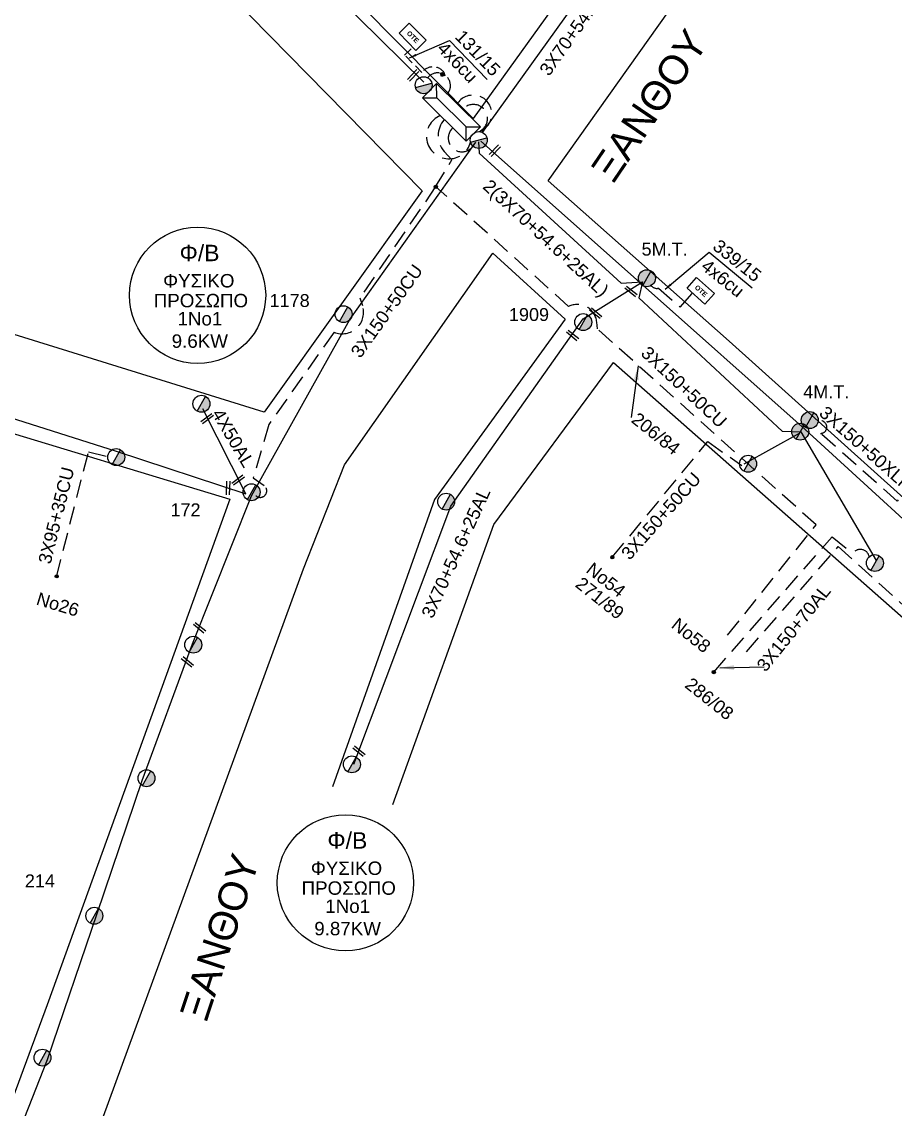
# Model space of a CAD drawing. Header units: millimetres. Extents: x 839 to 3144, y 747 to 1790.
# Drawn here: x 1914.9 to 2036.7, y 1282.5 to 1434 of the extents above; entities that cross this region are included whole.
import ezdxf
from ezdxf.enums import TextEntityAlignment as Align

# ---------------------------------------------------------------- set-up
doc = ezdxf.new("R2010")
doc.units = ezdxf.units.MM
doc.linetypes.add('DASHED', pattern=[19.05, 12.7, -6.35])
for name, color, linetype in [('Pillar OTE', 7, 'Continuous'), ('Γέφυρες Εναερίου Δικτύου', 7, 'DASHED'), ('Γυμνά εναέρια ΧΤ (3Φ)   4x50AL', 7, 'Continuous'), ('Γυμνά εναέρια ΧΤ και ΦΟΠ (3Φ)   4x50+16AL', 7, 'Continuous'), ('Επιγραφές - Σχήματα', 7, 'Continuous'), ('Καλώδια ΧΤ   3x150+50AL', 7, 'DASHED'), ('Καλώδια ΧΤ   3x150+50ALXLPE', 7, 'DASHED'), ('Καλώδια ΧΤ   3x150+50CU', 7, 'DASHED'), ('Καλώδια ΧΤ   3x150+70AL', 7, 'DASHED'), ('Καλώδια ΧΤ   3x95+35CU', 7, 'DASHED'), ('Μηχανική τομή', 7, 'Continuous'), ('Στύλος Ξύλινος', 7, 'Continuous'), ('Στύλος Ξύλινος @ 1', 7, 'Continuous'), ('Στύλος ΦΜ', 7, 'Continuous'), ('Στύλος ΦΜ @ 1', 7, 'Continuous'), ('Συνδέσεις', 7, 'Continuous'), ('Συνεστραμμένα ΧΤ   3x70+54.6+25AL', 7, 'SYN_LINE'), ('Υποσταθμός εναέριος 2 στύλων', 7, 'Continuous'), ('Υποσταθμός πόλεως', 7, 'Continuous'), ('Υπόβαθρο ΔΕΗ', 7, 'Continuous'), ('Υπόγεια καλώδια Παροχών ΧΤ   4x50AL', 7, 'DASHED'), ('Υπόγεια καλώδια Παροχών ΧΤ   4x6', 7, 'DASHED')]:
    doc.layers.add(name, color=color, linetype=linetype)
doc.styles.add('ar', font='ARIAL.TTF')
doc.styles.get("Standard").update_dxf_attribs({"font": 'ARIAL.TTF'})
doc.linetypes.add('SYN_LINE', pattern='A,0.5,-0.0001,["/\\/\\/\\/",Standard,S=0.1,R=0,X=0,Y=-0.05],-0.25', length=0.7501)
doc.dimstyles.new('ISO-25', dxfattribs={"dimtxt": 2.5, "dimasz": 2.5, "dimexe": 1.25, "dimexo": 0.625, "dimtad": 1, "dimtxsty": 'Standard', "dimcen": 2.5, "dimadec": 0, "dimazin": 0, "dimtfac": 1, "dimtmove": 0, "dimatfit": 3, "dimfxl": 1, "dimarcsym": 0})

# ---------------------------------------------------------------- blocks, each defined once
blk = doc.blocks.new('ΥΠΑΡΧΩΝ ΤΣΙΜΕΝΤΕΝΙΟΣ ΣΤΥΛΟΣ')
at = {"layer": 'Στύλος ΦΜ'}
blk.add_hatch(color=7, dxfattribs=at).paths.add_polyline_path([(-1.29, -2.28, 0.574793), (2.62, 0, 0.268822), (1.3, 2.27)])
at = {"layer": 'Στύλος ΦΜ', "color": 7}
blk.add_line((-1.29, -2.28), (1.3, 2.27), dxfattribs=at)
blk.add_circle((0, 0), 2.62, dxfattribs=at)
at = {"layer": 'Στύλος ΦΜ', "flags": 4}
for tag, p in [('ΑΡΙΘΜΟΣ', (-4.68, 8.05)), ('ΤΥΠΟΣ', (-4.91, 3.03))]:
    blk.add_attdef(tag, p, '', height=4, dxfattribs=at)
blk = doc.blocks.new('ΥΠΟΣΤΑΘΜΟΣ ΕΝΑΕΡΙΟΣ ΕΠΙ 2 ΣΤΥΛΩΝ')
at = {"layer": 'Υποσταθμός εναέριος 2 στύλων', "linetype": 'Continuous'}
for points in [[(-11.97, -2.11, 0.574793), (-8.45, -0.07, 0.268822), (-9.64, 1.98)], [(9.68, -2.15, 0.574793), (13.19, -0.1, 0.268822), (12.01, 1.95)]]:
    blk.add_hatch(color=256, dxfattribs=at).paths.add_polyline_path(points)
for p, q in [((-11.97, -2.11), (-9.64, 1.98)), ((9.68, -2.15), (12.01, 1.95))]:
    blk.add_line(p, q, dxfattribs=at)
for centre in [(-10.81, -0.07), (10.84, -0.1)]:
    blk.add_circle(centre, 2.36, dxfattribs=at)
at = {"layer": 'Υποσταθμός πόλεως', "linetype": 'Continuous', "ltscale": 40}
blk.add_lwpolyline([(-8.57, 2.82), (8.57, 2.82), (8.57, -2.82), (-8.57, -2.82)], close=True, dxfattribs=at)
for points in [[(-5.75, 0), (-8.57, 2.82)], [(-8.57, -2.82), (-5.75, 0)], [(-5.75, 0), (5.75, 0)], [(5.75, 0), (8.57, 2.82)], [(8.57, -2.82), (5.75, 0)]]:
    blk.add_lwpolyline(points, dxfattribs=at)
at = {"layer": 'Υποσταθμός εναέριος 2 στύλων', "ltscale": 40, "flags": 1}
for tag, p in [('ΜΕΤΑΣΧΗΜΑΤΙΣΜΟΣ', (14.09, 2.51)), ('ΙΣΧΥΣ', (14.07, -0.28)), ('ΑΡΙΘΜΟΣ', (14.19, -3))]:
    blk.add_attdef(tag, p, '', height=1.8, dxfattribs=at)
blk = doc.blocks.new('ΜΗΧΑΝΙΚΗ ΤΟΜΗ')
at = {"layer": 'Μηχανική τομή', "ltscale": 40}
for p, q in [((-1.89, 0.78), (1.89, 0.78)), ((1.89, 0), (-1.89, 0))]:
    blk.add_line(p, q, dxfattribs=at)
blk = doc.blocks.new('A$C3F94617C')
at = {"layer": 'Μηχανική τομή', "xscale": 0.5, "yscale": 0.5, "zscale": 0.5}
blk.add_blockref('ΜΗΧΑΝΙΚΗ ΤΟΜΗ', (0.95, 0), dxfattribs=at)
blk = doc.blocks.new('ΥΠΑΡΧΩΝ ΞΥΛΙΝΟΣ ΣΤΥΛΟΣ')
at = {"layer": 'Στύλος Ξύλινος'}
h = blk.add_hatch(color=7, dxfattribs=at)
h.paths.add_polyline_path([(-2.62, 0, 0.270008), (-1.29, -2.28), (1.3, 2.27, 0.576266)])
h.paths.add_polyline_path([(-1.29, -2.28, 0.574793), (2.62, 0, 0.268822), (1.3, 2.27)])
at = {"layer": 'Στύλος Ξύλινος', "color": 7}
blk.add_line((-1.29, -2.28), (1.3, 2.27), dxfattribs=at)
blk.add_circle((0, 0), 2.62, dxfattribs=at)
at = {"layer": 'Στύλος Ξύλινος', "flags": 4}
for tag, p in [('ΑΡΙΘΜΟΣ', (-4.91, 8.6)), ('ΤΥΠΟΣ', (-4.85, 3.39))]:
    blk.add_attdef(tag, p, '', height=4, dxfattribs=at)
blk = doc.blocks.new('_ΣΥΝΔΕΣΗ')
at = {"layer": 'Συνδέσεις', "linetype": 'SYN_LINE', "ltscale": 40}
blk.add_hatch(color=256, dxfattribs=at).paths.add_polyline_path([(0.5, -0.01, 1), (-0.5, -0.01, 1)])
at = {"layer": 'Συνδέσεις'}
blk.add_circle((0, -0.01), 0.5, dxfattribs=at)
blk = doc.blocks.new('PILLAR ΟΤΕ')
at = {"layer": 'Pillar OTE', "ltscale": 40}
blk.add_lwpolyline([(-3.31, 2.02), (3.39, 2.02), (3.39, -1.99), (-3.31, -1.99)], close=True, dxfattribs=at)
at = {"layer": 'Pillar OTE', "insert": (-1.81, 0.71), "char_height": 1.3575, "width": 109.961, "attachment_point": 1}
blk.add_mtext('{\\fArial|b1|i0|c161|p34;OTE}', dxfattribs=at)
blk = doc.blocks.new('TSONTA XT1')
at = {"ltscale": 40}
h = blk.add_hatch(color=256, dxfattribs=at)
h.dxf.hatch_style = 1
h.paths.add_polyline_path([(595.96, 2487.66), (597.07, 2488.77), (595.96, 2489.87), (594.85, 2488.77)])
blk.add_lwpolyline([(594.85, 2488.77), (595.96, 2489.87), (597.07, 2488.77), (595.96, 2487.66)], close=True, dxfattribs=at)

msp = doc.modelspace()

# ---------------------------------------------------------------- linework, layer by layer
at = {"layer": 'Γέφυρες Εναερίου Δικτύου', "color": 2, "ltscale": 0.2}
msp.add_lwpolyline([(1978.66, 1418.7, 1.371228), (1975.71, 1422.7)], format="xyb", dxfattribs=at)
at = {"layer": 'Γέφυρες Εναερίου Δικτύου', "color": 6, "ltscale": 0.2}
msp.add_lwpolyline([(1976.38, 1421.79, -1.251897), (1978.66, 1418.7)], format="xyb", dxfattribs=at)
at = {"layer": 'Γέφυρες Εναερίου Δικτύου', "color": 151, "ltscale": 0.2}
msp.add_lwpolyline([(1972.51, 1410.88), (1974.88, 1414.75), (1973.81, 1415.93, -0.383145), (1973.81, 1420.37, -0.383145)], format="xyb", dxfattribs=at)
at = {"layer": 'Γέφυρες Εναερίου Δικτύου', "color": 2, "linetype": 'Continuous', "ltscale": 0.2}
msp.add_lwpolyline([(2015.63, 1372.43), (2023.31, 1376.7)], dxfattribs=at)
at = {"layer": 'Γυμνά εναέρια ΧΤ (3Φ)   4x50AL', "color": 151, "ltscale": 0.2}
msp.add_lwpolyline([(1946.16, 1368.25), (1940.16, 1380.05)], dxfattribs=at)
at = {"layer": 'Γυμνά εναέρια ΧΤ και ΦΟΠ (3Φ)   4x50+16AL', "color": 85, "ltscale": 0.2}
msp.add_lwpolyline([(1863.43, 1532.69), (1879.6, 1516.06), (1900.58, 1495.93), (1921.76, 1474.63), (1941.72, 1454.21), (1958.8, 1437.59), (1970.95, 1425.57)], dxfattribs=at)
at = {"layer": 'Γυμνά εναέρια ΧΤ και ΦΟΠ (3Φ)   4x50+16AL', "color": 1, "ltscale": 0.2}
msp.add_lwpolyline([(1892.07, 1219.51), (1900.11, 1239.4), (1907.89, 1262.5), (1918.5, 1289.42), (1925.42, 1309.78), (1931.71, 1328.29), (1938.7, 1347.35), (1946.95, 1367.96), (1960.63, 1392.54), (1978.22, 1417.23)], dxfattribs=at)
at = {"layer": 'Γυμνά εναέρια ΧΤ και ΦΟΠ (3Φ)   4x50+16AL', "color": 151, "ltscale": 0.2}
msp.add_lwpolyline([(1873, 1391.5), (1891.06, 1385.88), (1911.2, 1379.51), (1928.1, 1374.17), (1946.16, 1368.25)], dxfattribs=at)
at = {"layer": 'Επιγραφές - Σχήματα', "color": 2, "linetype": 'DASHED', "ltscale": 0.2}
msp.add_lwpolyline([(2047.47, 1378.52), (2036.91, 1367.23), (2026.26, 1376.65)], dxfattribs=at)
at = {"layer": 'Επιγραφές - Σχήματα', "color": 202}
for centre in [(1939.43, 1395.89), (1960.03, 1314.04)]:
    msp.add_circle(centre, 9.49, dxfattribs=at)
at = {"layer": 'Επιγραφές - Σχήματα', "color": 30, "linetype": 'DASHED', "ltscale": 0.2}
msp.add_arc((1974.46, 1418.03), 3.13, 112.6465, 344.7177, dxfattribs=at)
at = {"layer": 'Επιγραφές - Σχήματα', "color": 1, "linetype": 'DASHED', "ltscale": 0.2}
msp.add_arc((1976.27, 1417.79), 1.91, 132.1154, 323.9148, dxfattribs=at)
at = {"layer": 'Επιγραφές - Σχήματα', "color": 2, "linetype": 'DASHED', "ltscale": 0.2}
msp.add_arc((2026.24, 1377.53), 0.884, 271.812, 110.7668, dxfattribs=at)
at = {"layer": 'Καλώδια ΧΤ   3x150+50AL', "color": 30, "ltscale": 0.2}
msp.add_lwpolyline([(2011.39, 1343.4), (2027.88, 1362.26), (2030.72, 1359.9)], dxfattribs=at)
msp.add_arc((2031.8, 1359.22), 1.27, 11.4191, 147.7593, dxfattribs=at)
at = {"layer": 'Καλώδια ΧΤ   3x150+50CU', "color": 151, "ltscale": 0.2}
msp.add_lwpolyline([(2013.3, 1348.54), (2025.63, 1363.91), (1995.17, 1391.2), (1995.07, 1392.15, 0.519355), (1991.14, 1394.34), (1972.6, 1411.03), (1962.06, 1395.53), (1962.41, 1394.48, -0.637517), (1958.46, 1390.74), (1949.36, 1377.9), (1947.19, 1370.48), (1948.69, 1369.4, -1.055404), (1947.54, 1367.97, -2.609044)], format="xyb", dxfattribs=at)
at = {"layer": 'Καλώδια ΧΤ   3x150+50CU', "color": 2, "ltscale": 0.2}
msp.add_lwpolyline([(1997.23, 1359.39), (2010.53, 1375.51), (2015.3, 1372.16)], dxfattribs=at)
at = {"layer": 'Καλώδια ΧΤ   3x150+50CU', "color": 85, "linetype": 'DASHED', "ltscale": 0.2}
msp.add_arc((1972.89, 1425.1), 1.78, 318.7269, 141.9551, dxfattribs=at)
at = {"layer": 'Καλώδια ΧΤ   3x150+70AL', "color": 1, "ltscale": 0.2}
msp.add_lwpolyline([(2015.92, 1346.24), (2028.73, 1360.89), (2062.92, 1329.91), (2083.61, 1311.82), (2085.12, 1312.11, -0.4361), (2095.56, 1301.63, -2.300201)], format="xyb", dxfattribs=at)
at = {"layer": 'Καλώδια ΧΤ   3x95+35CU', "color": 151, "ltscale": 0.2}
msp.add_lwpolyline([(1919.75, 1356.64), (1924.22, 1374.07), (1927.61, 1373.26)], dxfattribs=at)
at = {"layer": 'Συνεστραμμένα ΧΤ   3x70+54.6+25AL', "color": 6, "ltscale": 20}
msp.add_lwpolyline([(1979.16, 1418.57), (2007.71, 1458.38), (2004.82, 1438.37)], dxfattribs=at)
at = {"layer": 'Συνεστραμμένα ΧΤ   3x70+54.6+25AL', "color": 30, "ltscale": 15}
msp.add_lwpolyline([(1978.59, 1417.26), (1978.69, 1415.67), (1998.46, 1397.58), (2001.44, 1397.75), (2000.92, 1395.52), (2020.92, 1376.96), (2023.5, 1376.88), (2034.02, 1358.96)], dxfattribs=at)
at = {"layer": 'Συνεστραμμένα ΧΤ   3x70+54.6+25AL', "color": 2, "ltscale": 15}
msp.add_lwpolyline([(1978.92, 1417.37), (2001.01, 1397.73), (2024.11, 1377.19), (2047.56, 1355.72)], dxfattribs=at)
at = {"layer": 'Συνεστραμμένα ΧΤ   3x70+54.6+25AL', "color": 2, "ltscale": 20}
msp.add_lwpolyline([(1961.21, 1330.59), (1974.74, 1366.49), (1993.15, 1392.59), (2001.44, 1397.75)], dxfattribs=at)
at = {"layer": 'Υπόβαθρο ΔΕΗ'}
for points in [[(1843.06, 1727.54), (1853.88, 1719.17), (1902.07, 1623.65), (1978.49, 1545.16), (2029.22, 1491.88), (1977.84, 1420.54), (1915.36, 1483.57), (1867.72, 1531.7), (1805.42, 1594.72), (1830.64, 1684.69)], [(1778.89, 1577.56), (1798.96, 1583.88), (1909.52, 1472.72), (1970.73, 1410.46), (1948.73, 1379.6), (1846.82, 1411.24), (1777.97, 1432.06), (1778.62, 1564.28)], [(2140.87, 1377.19), (2147.73, 1300.78), (2121.87, 1293.05), (2053.48, 1353.59), (2013.52, 1389.49), (1988.31, 1411.84), (2038.79, 1482.87), (2111.23, 1407.79)]]:
    msp.add_lwpolyline(points, close=True, dxfattribs=at)
for points in [[(1974.53, 1431.41), (1979.77, 1425.96)], [(1924.61, 1247.61), (1915.73, 1252.55), (1954.17, 1357.79), (1959.9, 1372.25), (1980.57, 1401.77), (1990.64, 1392.55), (1972.47, 1367.42), (1958.22, 1327.43)], [(2010.71, 1401.89), (2016.74, 1396.93)], [(1966.62, 1324.93), (1980.74, 1363.98), (1997.38, 1386.53), (2055.42, 1335.41), (2104.42, 1291.89), (2102.34, 1283.86), (2012.82, 1266.07), (1924.61, 1247.61)]]:
    msp.add_lwpolyline(points, dxfattribs=at)
msp.add_lwpolyline([(1777.99, 1417.72), (1864.88, 1391.46), (1850.14, 1339.04), (1857.91, 1337.03), (1872.79, 1389.04), (1943.94, 1367.48), (1918.45, 1297.05), (1897.53, 1240.43, -0.379583), (1884.59, 1234.2), (1827.03, 1260.76), (1846.79, 1328.96), (1838.16, 1331.65), (1818.57, 1264.49), (1777.91, 1283.47), (1777.8, 1353.02)], format="xyb", close=True, dxfattribs=at)
at = {"layer": 'Υπόγεια καλώδια Παροχών ΧΤ   4x6', "color": 85, "linetype": 'DASHED', "ltscale": 0.1}
msp.add_lwpolyline([(1973.76, 1426.97, 0.490721), (1970.68, 1426.94), (1968.28, 1429.36), (1969.39, 1430.45)], format="xyb", dxfattribs=at)
at = {"layer": 'Υπόγεια καλώδια Παροχών ΧΤ   4x6', "color": 2, "linetype": 'DASHED', "ltscale": 0.2}
msp.add_lwpolyline([(2002.56, 1397.38, 0.333919), (2003.68, 1396.88), (2006.68, 1394.22), (2008.38, 1396.15)], format="xyb", dxfattribs=at)

# ---------------------------------------------------------------- block references
at = {"layer": 'Pillar OTE', "xscale": 0.5, "yscale": 0.5, "zscale": 0.5}
for p, rotation in [((1969.38, 1431.92), 314.8584319489441), ((2009.54, 1396.53), 318.4386782983897)]:
    msp.add_blockref('PILLAR ΟΤΕ', p, dxfattribs=dict(at, rotation=rotation))
at = {"layer": 'Επιγραφές - Σχήματα', "ltscale": 0.2}
for p, rotation in [((1968.94, 1425.7), 45.52376591642086), ((1980.32, 1415.21), 45.52376591642082), ((1998.98, 1396.88), 321.2372544634441), ((1994.06, 1393.84), 321.2372544634441), ((1990.82, 1390.75), 321.2372544634441), ((1940.13, 1377.99), 36.61023554105677), ((1943.85, 1368.09), 87.93688088601299), ((1944.44, 1369.42), 36.61023554105679), ((1938.84, 1350.01), 321.2372544634439), ((1937.15, 1345.25), 321.2372544634439), ((1961.05, 1332.8), 321.2372544634439)]:
    msp.add_blockref('A$C3F94617C', p, dxfattribs=dict(at, rotation=rotation))
at = {"layer": 'Στύλος Ξύλινος @ 1', "ltscale": 40}
ref = msp.add_blockref('ΥΠΑΡΧΩΝ ΞΥΛΙΝΟΣ ΣΤΥΛΟΣ', (2002.05, 1398.26), dxfattribs=dict(at, xscale=0.4499999999998181, yscale=0.4499999999998181, zscale=0.4499999999998181))
ref.add_attrib('ΤΥΠΟΣ', '5Μ.Τ.', (2001.31, 1401.42), dxfattribs={"layer": 'Στύλος Ξύλινος', "height": 1.8, "flags": 4})
ref = msp.add_blockref('ΥΠΑΡΧΩΝ ΞΥΛΙΝΟΣ ΣΤΥΛΟΣ', (2023.42, 1376.89), dxfattribs=dict(at, xscale=0.4499999999998181, yscale=0.4499999999998181, zscale=0.4499999999998181))
ref.add_attrib('ΤΥΠΟΣ', '4Μ.Τ.', (2023.84, 1381.55), dxfattribs={"layer": 'Στύλος Ξύλινος', "height": 1.8, "flags": 4})
at = {"layer": 'Στύλος Ξύλινος @ 1', "ltscale": 40, "xscale": 0.4499999999998181, "yscale": 0.4499999999998181, "zscale": 0.4499999999998181}
msp.add_blockref('ΥΠΑΡΧΩΝ ΞΥΛΙΝΟΣ ΣΤΥΛΟΣ', (2024.75, 1378.5), dxfattribs=at)
at = {"layer": 'Στύλος ΦΜ @ 1', "ltscale": 40}
ref = msp.add_blockref('ΥΠΑΡΧΩΝ ΤΣΙΜΕΝΤΕΝΙΟΣ ΣΤΥΛΟΣ', (1959.78, 1393.26), dxfattribs=dict(at, xscale=0.4499999999998181, yscale=0.4499999999998181, zscale=0.4499999999998181))
ref.add_attrib('ΤΥΠΟΣ', '1178', (1949.46, 1394.26), dxfattribs={"layer": 'Στύλος ΦΜ', "height": 1.8, "flags": 4})
ref = msp.add_blockref('ΥΠΑΡΧΩΝ ΤΣΙΜΕΝΤΕΝΙΟΣ ΣΤΥΛΟΣ', (1993.18, 1392.16), dxfattribs=dict(at, xscale=0.4499999999998181, yscale=0.4499999999998181, zscale=0.4499999999998181))
ref.add_attrib('ΤΥΠΟΣ', '1909', (1982.82, 1392.31), dxfattribs={"layer": 'Στύλος ΦΜ', "height": 1.8, "flags": 4})
at = {"layer": 'Στύλος ΦΜ @ 1', "ltscale": 40, "xscale": 0.4499999999998181, "yscale": 0.4499999999998181, "zscale": 0.4499999999998181}
for p in [(1939.96, 1380.78), (1928.09, 1373.35), (2016.15, 1372.42), (1974.08, 1367.14), (2033.83, 1358.59), (1938.83, 1347.21), (1960.94, 1330.54), (1932.31, 1328.6)]:
    msp.add_blockref('ΥΠΑΡΧΩΝ ΤΣΙΜΕΝΤΕΝΙΟΣ ΣΤΥΛΟΣ', p, dxfattribs=at)
at = {"layer": 'Στύλος ΦΜ @ 1', "ltscale": 40}
ref = msp.add_blockref('ΥΠΑΡΧΩΝ ΤΣΙΜΕΝΤΕΝΙΟΣ ΣΤΥΛΟΣ', (1946.95, 1368.45), dxfattribs=dict(at, xscale=0.4499999999998181, yscale=0.4499999999998181, zscale=0.4499999999998181))
ref.add_attrib('ΤΥΠΟΣ', '172', (1935.65, 1365.1), dxfattribs={"layer": 'Στύλος ΦΜ', "height": 1.8, "flags": 4})
ref = msp.add_blockref('ΥΠΑΡΧΩΝ ΤΣΙΜΕΝΤΕΝΙΟΣ ΣΤΥΛΟΣ', (1925.04, 1309.45), dxfattribs=dict(at, xscale=0.4499999999998181, yscale=0.4499999999998181, zscale=0.4499999999998181))
ref.add_attrib('ΤΥΠΟΣ', '214', (1915.36, 1313.41), dxfattribs={"layer": 'Στύλος ΦΜ', "height": 1.8, "flags": 4})
ref = msp.add_blockref('ΥΠΑΡΧΩΝ ΤΣΙΜΕΝΤΕΝΙΟΣ ΣΤΥΛΟΣ', (1917.82, 1289.68), dxfattribs=dict(at, xscale=0.4499999999998181, yscale=0.4499999999998181, zscale=0.4499999999998181))
ref.add_attrib('ΤΥΠΟΣ', '2223', (1907.62, 1292.31), dxfattribs={"layer": 'Στύλος ΦΜ', "height": 1.8, "flags": 4})
at = {"layer": 'Συνδέσεις', "xscale": 0.3075184835441075, "yscale": 0.3075184835441075, "zscale": 0.3075184835441075, "rotation": 332.0331149414708}
msp.add_blockref('TSONTA XT1', (1452.82, 836.65), dxfattribs=at)
at = {"layer": 'Συνδέσεις', "xscale": 0.4500000000000455, "yscale": 0.4500000000000455, "zscale": 0.4500000000000455}
for p in [(1972.62, 1410.99), (1997.23, 1359.4), (1919.79, 1356.74), (2011.37, 1343.4)]:
    msp.add_blockref('_ΣΥΝΔΕΣΗ', p, dxfattribs=at)
at = {"layer": 'Υποσταθμός εναέριος 2 στύλων', "xscale": 0.4999999999998724, "yscale": 0.4999999999998724, "zscale": 0.4999999999998724, "rotation": 315.2824045866018}
msp.add_blockref('ΥΠΟΣΤΑΘΜΟΣ ΕΝΑΕΡΙΟΣ ΕΠΙ 2 ΣΤΥΛΩΝ', (1974.8, 1421.37), dxfattribs=at)

# ---------------------------------------------------------------- texts
at = {"layer": 'Γυμνά εναέρια ΧΤ (3Φ)   4x50AL', "ltscale": 0.2}
msp.add_text('4X50AL', height=1.8, rotation=300.5536, dxfattribs=at).set_placement((1944.4, 1376.01), align=Align.MIDDLE)
at = {"layer": 'Επιγραφές - Σχήματα', "color": 1, "style": 'ar'}
for s, height, p in [('Φ/Β', 2.286, (1939.7, 1401.83)), ('ΦΥΣΙΚΟ ', 1.87, (1939.96, 1397.92)), ('1No1', 1.87, (1939.75, 1392.61)), ('9.6KW', 1.87, (1939.74, 1389.51)), ('Φ/Β', 2.286, (1960.3, 1319.98)), ('ΦΥΣΙΚΟ ', 1.87, (1960.55, 1316.07)), ('1No1', 1.87, (1960.35, 1310.76)), ('9.87KW', 1.87, (1960.34, 1307.66))]:
    msp.add_text(s, height=height, dxfattribs=at).set_placement(p, align=Align.MIDDLE)
at = {"layer": 'Επιγραφές - Σχήματα', "ltscale": 0.2, "attachment_point": 1}
for s, insert, char_height, width, rotation in [('ΞΑΝΘΟΥ', (1994.07, 1413.6), 4, 54.9499, 55.8895), ('206/84', (2000.86, 1379.72), 1.8, 9.756, 321.5172), ('Νο54', (1994.56, 1358.82), 1.8, 9.756, 321.5172), ('271/89', (1993.05, 1356.8), 1.8, 9.756, 321.5172), ('Νο26', (1917.34, 1354.56), 1.8, 9.756, 343.103), ('Νο58', (2006.43, 1351.1), 1.8, 9.756, 321.5172), ('286/08', (2008.32, 1342.78), 1.8, 9.756, 321.5172), ('ΞΑΝΘΟΥ', (1936.88, 1295.79), 4, 54.9499, 71.8252)]:
    msp.add_mtext(s, dxfattribs=dict(at, insert=insert, char_height=char_height, width=width, rotation=rotation))
at = {"layer": 'Επιγραφές - Σχήματα', "color": 1, "char_height": 1.87, "width": 13.4628, "attachment_point": 1}
for insert in [(1933.32, 1396.09), (1953.92, 1314.24)]:
    msp.add_mtext('ΠΡΟΣΩΠΟ', dxfattribs=dict(at, insert=insert))
at = {"layer": 'Καλώδια ΧΤ   3x150+50ALXLPE', "ltscale": 0.2, "insert": (2027.11, 1380.62), "char_height": 1.8, "width": 9.756, "attachment_point": 1, "rotation": 318.5111}
msp.add_mtext('3Χ150+50XLPE', dxfattribs=at)
at = {"layer": 'Καλώδια ΧΤ   3x150+50CU', "ltscale": 0.2}
for rotation, p in [(54.4365, (1965.79, 1393.71)), (316.8748, (2007.23, 1383.12)), (48.3394, (2004.02, 1365.15))]:
    msp.add_text('3X150+50CU', height=1.8, rotation=rotation, dxfattribs=at).set_placement(p, align=Align.MIDDLE)
at = {"layer": 'Καλώδια ΧΤ   3x150+70AL', "ltscale": 0.2}
msp.add_text('3X150+70AL', height=1.8, rotation=50.9378, dxfattribs=at).set_placement((2022.5, 1349.54), align=Align.MIDDLE)
at = {"layer": 'Καλώδια ΧΤ   3x95+35CU', "ltscale": 0.2}
msp.add_text('3X95+35CU', height=1.8, rotation=75.9509, dxfattribs=at).set_placement((1919.73, 1365.23), align=Align.MIDDLE)
at = {"layer": 'Συνεστραμμένα ΧΤ   3x70+54.6+25AL', "ltscale": 20}
for s, rotation, p in [('3X70+54.6+25AL', 54.6077, (1993.35, 1434.81)), ('2(3X70+54.6+25AL)', 317.4001, (1987.84, 1403.71)), ('3X70+54.6+25AL', 65.4927, (1975.43, 1360.02))]:
    msp.add_text(s, height=1.8, rotation=rotation, dxfattribs=at).set_placement(p, align=Align.MIDDLE)
at = {"layer": 'Υπόγεια καλώδια Παροχών ΧΤ   4x50AL', "color": 7, "ltscale": 0.2, "char_height": 1.8, "attachment_point": 1}
for s, insert, rotation in [('131/15', (1976.48, 1433.05), 313.8866), ('4x6cu', (1973.99, 1431.4), 313.8866), ('339/15', (2012.2, 1403.83), 321.4032), ('4x6cu', (2010.58, 1401.06), 321.4032)]:
    msp.add_mtext_dynamic_manual_height_columns(s, width=1.8, gutter_width=12.5, heights=[0.118], dxfattribs=dict(at, insert=insert, rotation=rotation))

# ---------------------------------------------------------------- leaders
at = {"layer": 'Επιγραφές - Σχήματα', "ltscale": 40}
for points, override in [([(1968.96, 1428.98), (1974.53, 1431.41)], {"dimasz": 1, "dimtad": 0}), ([(2004.61, 1396.74), (2010.71, 1401.89)], {"dimasz": 1, "dimtad": 0}), ([(2000.84, 1386.07), (1999.84, 1378.88)], {"dimasz": 2, "dimtad": 0}), ([(2012.2, 1343.98), (2018.41, 1344.14)], {"dimasz": 2, "dimtad": 0})]:
    msp.add_leader(points, dimstyle='ISO-25', override=override, dxfattribs=at)

doc.saveas('drawing.dxf')
